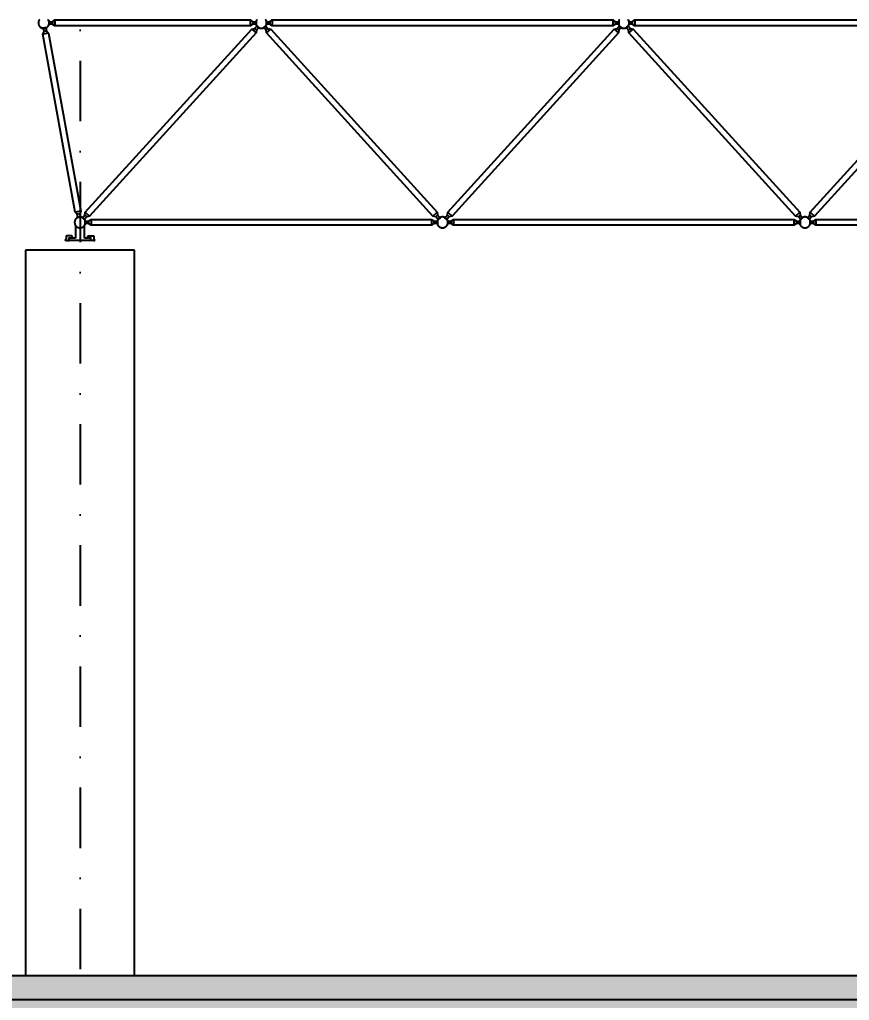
# Model space of a CAD drawing. Header units: centimetres. Extents: x 26569 to 160723, y -3143 to 14565.
# Drawn here: x 36701.7 to 37045.1, y 5940.3 to 6345.9 of the extents above; entities that cross this region are included whole.
import ezdxf

# ---------------------------------------------------------------- set-up
doc = ezdxf.new("R2010")
doc.units = ezdxf.units.CM
doc.header["$LTSCALE"] = 100
doc.linetypes.add('DASHDOT2', pattern=[0.5, 0.25, -0.125, 0, -0.125])
for name, color, linetype in [('A-ANNO-DIMS', 187, 'Continuous'), ('A-ANNO-GRID', 155, 'DASHDOT2'), ('A-ELEV-01', 255, 'Continuous'), ('A-ELEV-02', 253, 'Continuous'), ('S-CONC', 5, 'Continuous'), ('S-HTCH', 8, 'Continuous')]:
    doc.layers.add(name, color=color, linetype=linetype)
doc.styles.add('Fields_100', font='act_simplex.shx', dxfattribs={"width": 0.8, "height": 20})
doc.dimstyles.new('FIELDS_100', dxfattribs={"dimscale": 0, "dimtxt": 20, "dimasz": 5, "dimexe": 5, "dimexo": 5, "dimgap": 5, "dimtad": 0, "dimdec": 0, "dimzin": 0, "dimdsep": 46, "dimtxsty": 'Fields_100', "dimblk": 'DOT', "dimcen": 0.09, "dimclrt": 50, "dimadec": 0, "dimazin": 0, "dimtfac": 1, "dimtdec": 0, "dimtix": 1, "dimtofl": 0, "dimtmove": 1, "dimatfit": 3, "dimfxl": 5, "dimfxlon": 1, "dimtolj": 1, "dimtzin": 0, "dimarcsym": 0})

# ---------------------------------------------------------------- blocks, each defined once
blk = doc.blocks.new('_Dot')
at = {"color": 0, "linetype": 'ByBlock', "lineweight": -2}
blk.add_line((-0.5, 0), (-1, 0), dxfattribs=at)
at = {"color": 0, "linetype": 'ByBlock', "const_width": 0.5}
blk.add_lwpolyline([(-0.25, 0, 1), (0.25, 0, 1)], format="xyb", close=True, dxfattribs=at)
blk = doc.blocks.new('*D695')
at = {"layer": 'A-ANNO-DIMS', "color": 0, "lineweight": -2, "transparency": 16777216}
for p, q in [((36726.73, 6649.56), (36726.73, 6659.56)), ((37626.73, 6649.56), (37626.73, 6659.56)), ((36731.73, 6654.56), (37145.07, 6654.56)), ((37621.73, 6654.56), (37208.4, 6654.56))]:
    blk.add_line(p, q, dxfattribs=at)
at = {"layer": 'DEFPOINTS', "color": 0, "transparency": 16777216}
for p in [(37626.73, 6654.56), (36726.73, 6232.06), (37626.73, 6232.06)]:
    blk.add_point(p, dxfattribs=at)
at = {"layer": 'A-ANNO-DIMS', "color": 0, "lineweight": -2, "transparency": 16777216, "xscale": 5, "yscale": 5, "zscale": 5, "rotation": 180}
blk.add_blockref('_Dot', (36726.73, 6654.56), dxfattribs=at)
at = {"layer": 'A-ANNO-DIMS', "color": 0, "lineweight": -2, "transparency": 16777216, "xscale": 5, "yscale": 5, "zscale": 5}
blk.add_blockref('_Dot', (37626.73, 6654.56), dxfattribs=at)
at = {"layer": 'A-ANNO-DIMS', "color": 50, "transparency": 16777216, "insert": (37176.73, 6654.56), "char_height": 20, "attachment_point": 5, "style": 'Fields_100'}
blk.add_mtext('\\A1;1800', dxfattribs=at)
blk = doc.blocks.new('*D700')
at = {"layer": 'A-ANNO-DIMS', "color": 0, "lineweight": -2, "transparency": 16777216}
for p, q in [((36676.73, 6649.56), (36676.73, 6659.56)), ((36726.73, 6649.56), (36726.73, 6659.56)), ((36671.73, 6654.56), (36666.73, 6654.56)), ((36731.73, 6654.56), (36736.73, 6654.56))]:
    blk.add_line(p, q, dxfattribs=at)
at = {"layer": 'DEFPOINTS', "color": 0, "transparency": 16777216}
for p in [(36726.73, 6654.56), (36676.73, 6232.06), (36726.73, 6232.06)]:
    blk.add_point(p, dxfattribs=at)
at = {"layer": 'A-ANNO-DIMS', "color": 0, "lineweight": -2, "transparency": 16777216, "xscale": 5, "yscale": 5, "zscale": 5}
blk.add_blockref('_Dot', (36676.73, 6654.56), dxfattribs=at)
at = {"layer": 'A-ANNO-DIMS', "color": 0, "lineweight": -2, "transparency": 16777216, "xscale": 5, "yscale": 5, "zscale": 5, "rotation": 180}
blk.add_blockref('_Dot', (36726.73, 6654.56), dxfattribs=at)
at = {"layer": 'A-ANNO-DIMS', "color": 50, "transparency": 16777216, "insert": (36701.73, 6654.56), "char_height": 20, "attachment_point": 5, "style": 'Fields_100'}
blk.add_mtext('\\A1;100', dxfattribs=at)

msp = doc.modelspace()

# ---------------------------------------------------------------- hatches: boundary and pattern name
at = {"layer": 'A-ELEV-02'}
for points in [[(36720.98, 6254.66), (36721.13, 6254.51), (36720.63, 6254.51), (36720.63, 6254.53), (36720.64, 6254.55), (36720.64, 6254.56), (36720.64, 6254.58), (36720.64, 6254.6), (36720.64, 6254.61), (36720.65, 6254.63), (36720.65, 6254.65), (36720.66, 6254.66), (36720.66, 6254.68), (36720.67, 6254.7), (36720.68, 6254.71), (36720.68, 6254.73), (36720.69, 6254.74), (36720.7, 6254.76), (36720.71, 6254.77), (36720.72, 6254.79), (36720.73, 6254.8), (36720.74, 6254.81), (36720.75, 6254.83), (36720.76, 6254.84), (36720.77, 6254.85), (36720.78, 6254.87), (36720.79, 6254.88), (36720.81, 6254.89), (36720.82, 6254.9), (36720.83, 6254.91), (36720.85, 6254.92), (36720.86, 6254.93), (36720.88, 6254.94), (36720.89, 6254.95), (36720.91, 6254.96), (36720.92, 6254.96), (36720.94, 6254.97), (36720.95, 6254.98), (36720.97, 6254.98), (36720.98, 6254.99)], [(36732.48, 6254.66), (36732.33, 6254.51), (36732.83, 6254.51), (36732.83, 6254.53), (36732.83, 6254.55), (36732.83, 6254.56), (36732.83, 6254.58), (36732.83, 6254.6), (36732.82, 6254.61), (36732.82, 6254.63), (36732.82, 6254.65), (36732.81, 6254.66), (36732.81, 6254.68), (36732.8, 6254.7), (36732.79, 6254.71), (36732.79, 6254.73), (36732.78, 6254.74), (36732.77, 6254.76), (36732.76, 6254.77), (36732.75, 6254.79), (36732.74, 6254.8), (36732.73, 6254.81), (36732.72, 6254.83), (36732.71, 6254.84), (36732.7, 6254.85), (36732.69, 6254.87), (36732.67, 6254.88), (36732.66, 6254.89), (36732.65, 6254.9), (36732.64, 6254.91), (36732.62, 6254.92), (36732.61, 6254.93), (36732.59, 6254.94), (36732.58, 6254.95), (36732.56, 6254.96), (36732.55, 6254.96), (36732.53, 6254.97), (36732.52, 6254.98), (36732.5, 6254.98), (36732.48, 6254.99)]]:
    msp.add_hatch(color=256, dxfattribs=at).paths.add_polyline_path(points, flags=0)
at = {"layer": 'S-HTCH'}
h = msp.add_hatch(dxfattribs=at)
h.set_pattern_fill('ANSI33', color=256, scale=0.5, style=0)
h.set_pattern_definition([(45, (27417.0162, 6583.6334), (-2.245064, 2.245064), []), (45, (27419.2613, 6583.6334), (-2.245064, 2.245064), [1.5875, -0.79375])])
h.paths.add_polyline_path([(40149.23, 5940.51), (40149.23, 5950.51), (32204.23, 5950.51), (32204.23, 5940.51)])
h.paths.add_polyline_path([(40149.23, 5950.51), (40149.23, 5940.51), (41098.48, 5940.51), (41098.48, 5950.51)])
h = msp.add_hatch(dxfattribs=at)
h.set_pattern_fill('AR-CONC', color=256, scale=0.05, style=0)
h.set_pattern_definition([(50, (-33454.4515, 6751.264), (9.10923345, -0.7969543), [0.9525, -10.4775]), (355, (-33454.4515, 6751.264), (-1.7621711, 9.5528423), [0.762, -8.3820292]), (100.451445, (-33453.692, 6751.198), (7.3470624, 8.7558876), [0.8095004, -8.9045122]), (46.1842, (-33454.452, 6753.804), (13.553952, -2.1021164), [1.42875, -15.71625]), (96.635558, (-33453.322, 6753.629), (11.8702067, 12.3713062), [1.2142512, -13.3567804]), (351.184151, (-33454.452, 6753.804), (11.8702067, 12.3713062), [1.1429984, -12.5729866]), (21, (-33453.1815, 6753.169), (7.5807196, -5.1132599), [0.9525, -10.4775]), (326, (-33453.1815, 6753.169), (3.0901014, 9.2093983), [0.762, -8.382]), (71.451445, (-33452.55, 6752.743), (10.670821, 4.0961384), [0.8095004, -8.9044969]), (37.5, (-33454.4515, 6751.264), (0.15443016, 4.22775194), [0, -8.2804, 0, -8.509, 0, -8.41375]), (7.5, (-33454.4515, 6751.264), (3.34098313, 5.00902874), [0, -4.8514, 0, -8.0899, 0, -3.20675]), (327.5, (-33457.2836, 6751.264), (6.77952976, -0.2864372), [0, -3.175, 0, -9.906, 0, -13.1445]), (317.5, (-33458.5536, 6751.264), (7.40645907, 1.27132455), [0, -4.1275, 0, -6.5786, 0, -9.3345])])
h.paths.add_polyline_path([(41085.73, 5940.51), (32204.23, 5940.51), (32204.23, 5935.51), (41085.73, 5935.51)])

# ---------------------------------------------------------------- linework, layer by layer
at = {"layer": 'A-ANNO-GRID'}
msp.add_lwpolyline([(36726.73, 6679.56), (36726.73, 5813.01)], dxfattribs=at)
at = {"layer": 'A-ELEV-01'}
for points in [[(36704.23, 6250.51), (36704.23, 5950.51)], [(36749.23, 6250.51), (36704.23, 6250.51)], [(36749.23, 5950.51), (36749.23, 6250.51)]]:
    msp.add_lwpolyline(points, dxfattribs=at)
at = {"layer": 'A-ELEV-02'}
for points in [[(36709.93, 6345.86), (36709.89, 6345.8), (36709.85, 6345.74), (36709.81, 6345.68), (36709.77, 6345.61), (36709.73, 6345.54), (36709.7, 6345.47), (36709.67, 6345.4), (36709.64, 6345.33), (36709.61, 6345.26), (36709.6, 6345.22), (36709.59, 6345.18), (36709.57, 6345.14), (36709.56, 6345.11), (36709.55, 6345.07), (36709.54, 6345.03), (36709.54, 6344.99), (36709.53, 6344.95), (36709.52, 6344.91), (36709.51, 6344.87), (36709.51, 6344.83), (36709.5, 6344.79), (36709.5, 6344.75), (36709.49, 6344.71), (36709.49, 6344.67), (36709.49, 6344.63), (36709.49, 6344.59), (36709.48, 6344.55), (36709.48, 6344.52), (36709.48, 6344.48), (36709.49, 6344.44), (36709.49, 6344.4), (36709.49, 6344.36), (36709.49, 6344.32), (36709.5, 6344.28), (36709.5, 6344.24), (36709.51, 6344.2), (36709.51, 6344.16), (36709.53, 6344.08), (36709.54, 6344.01), (36709.56, 6343.93), (36709.58, 6343.86), (36709.61, 6343.78), (36709.63, 6343.71), (36709.66, 6343.64), (36709.69, 6343.57), (36709.72, 6343.51), (36709.76, 6343.44), (36709.79, 6343.37), (36709.83, 6343.31), (36709.87, 6343.25), (36709.92, 6343.18), (36709.96, 6343.12), (36710.01, 6343.06), (36710.07, 6343), (36710.12, 6342.95), (36710.15, 6342.92), (36710.17, 6342.89), (36710.2, 6342.86), (36710.23, 6342.84), (36710.26, 6342.81), (36710.29, 6342.78), (36710.32, 6342.76), (36710.35, 6342.73), (36710.39, 6342.71), (36710.42, 6342.69), (36710.45, 6342.66), (36710.48, 6342.64), (36710.52, 6342.62), (36710.55, 6342.6), (36710.59, 6342.58), (36710.62, 6342.56), (36710.65, 6342.54), (36710.69, 6342.52), (36710.73, 6342.5), (36710.76, 6342.48), (36710.8, 6342.47), (36710.83, 6342.45), (36710.87, 6342.43), (36710.91, 6342.42), (36710.94, 6342.41), (36710.98, 6342.39), (36711.02, 6342.38), (36711.06, 6342.37), (36711.13, 6342.34), (36711.21, 6342.33), (36711.28, 6342.31), (36711.36, 6342.29), (36711.43, 6342.28), (36711.51, 6342.27), (36711.59, 6342.27), (36711.66, 6342.26), (36711.73, 6342.26), (36711.81, 6342.26), (36711.88, 6342.27), (36711.96, 6342.27), (36712.03, 6342.28), (36712.11, 6342.29), (36712.19, 6342.31), (36712.26, 6342.33), (36712.34, 6342.34), (36712.41, 6342.37), (36712.45, 6342.38), (36712.49, 6342.39), (36712.52, 6342.41), (36712.56, 6342.42), (36712.6, 6342.43), (36712.63, 6342.45), (36712.67, 6342.47), (36712.71, 6342.48), (36712.74, 6342.5), (36712.78, 6342.52), (36712.81, 6342.54), (36712.85, 6342.56), (36712.88, 6342.58), (36712.92, 6342.6), (36712.95, 6342.62), (36712.98, 6342.64), (36713.02, 6342.66), (36713.05, 6342.69), (36713.08, 6342.71), (36713.11, 6342.73), (36713.15, 6342.76), (36713.18, 6342.78), (36713.21, 6342.81), (36713.24, 6342.84), (36713.27, 6342.86), (36713.29, 6342.89), (36713.32, 6342.92), (36713.35, 6342.95), (36713.4, 6343), (36713.45, 6343.06), (36713.5, 6343.12), (36713.55, 6343.18), (36713.59, 6343.25), (36713.64, 6343.31), (36713.68, 6343.37), (36713.71, 6343.44), (36713.75, 6343.51), (36713.78, 6343.57), (36713.81, 6343.64), (36713.84, 6343.71), (36713.86, 6343.78), (36713.89, 6343.86), (36713.91, 6343.93), (36713.93, 6344.01), (36713.94, 6344.08), (36713.96, 6344.16), (36713.96, 6344.2), (36713.97, 6344.24), (36713.97, 6344.28), (36713.98, 6344.32), (36713.98, 6344.36), (36713.98, 6344.4), (36713.98, 6344.44), (36713.98, 6344.48), (36713.98, 6344.52), (36713.98, 6344.55), (36713.98, 6344.59), (36713.98, 6344.63), (36713.98, 6344.67), (36713.98, 6344.71), (36713.97, 6344.75), (36713.97, 6344.79), (36713.96, 6344.83), (36713.96, 6344.87), (36713.95, 6344.91), (36713.94, 6344.95), (36713.93, 6344.99), (36713.92, 6345.03), (36713.91, 6345.07), (36713.9, 6345.11), (36713.89, 6345.14), (36713.88, 6345.18), (36713.87, 6345.22), (36713.86, 6345.26), (36713.83, 6345.33), (36713.8, 6345.4), (36713.77, 6345.47), (36713.73, 6345.54), (36713.7, 6345.61), (36713.66, 6345.68), (36713.62, 6345.74), (36713.58, 6345.8), (36713.53, 6345.86)], [(36713.78, 6345.01), (36715.28, 6345.01), (36716.28, 6345.72), (36797.18, 6345.72), (36798.18, 6345.01), (36799.68, 6345.01)], [(36713.78, 6345.44), (36713.78, 6343.58)], [(36799.68, 6344.01), (36798.18, 6344.01), (36797.18, 6343.3), (36716.28, 6343.3), (36715.28, 6344.01), (36713.78, 6344.01)], [(36715.28, 6345.01), (36715.28, 6344.01)], [(36716.28, 6345.72), (36716.28, 6343.3)], [(36797.18, 6345.72), (36797.18, 6343.3)], [(36798.18, 6345.01), (36798.18, 6344.01)], [(36799.93, 6345.86), (36799.89, 6345.8), (36799.85, 6345.74), (36799.81, 6345.68), (36799.77, 6345.61), (36799.73, 6345.54), (36799.7, 6345.47), (36799.67, 6345.4), (36799.64, 6345.33), (36799.61, 6345.26), (36799.6, 6345.22), (36799.59, 6345.18), (36799.57, 6345.14), (36799.56, 6345.11), (36799.55, 6345.07), (36799.54, 6345.03), (36799.54, 6344.99), (36799.53, 6344.95), (36799.52, 6344.91), (36799.51, 6344.87), (36799.51, 6344.83), (36799.5, 6344.79), (36799.5, 6344.75), (36799.49, 6344.71), (36799.49, 6344.67), (36799.49, 6344.63), (36799.49, 6344.59), (36799.48, 6344.55), (36799.48, 6344.52), (36799.48, 6344.48), (36799.49, 6344.44), (36799.49, 6344.4), (36799.49, 6344.36), (36799.49, 6344.32), (36799.5, 6344.28), (36799.5, 6344.24), (36799.51, 6344.2), (36799.51, 6344.16), (36799.53, 6344.08), (36799.54, 6344.01), (36799.56, 6343.93), (36799.58, 6343.86), (36799.61, 6343.78), (36799.63, 6343.71), (36799.66, 6343.64), (36799.69, 6343.57), (36799.72, 6343.51), (36799.76, 6343.44), (36799.79, 6343.37), (36799.83, 6343.31), (36799.87, 6343.25), (36799.92, 6343.18), (36799.96, 6343.12), (36800.01, 6343.06), (36800.07, 6343), (36800.12, 6342.95), (36800.15, 6342.92), (36800.17, 6342.89), (36800.2, 6342.86), (36800.23, 6342.84), (36800.26, 6342.81), (36800.29, 6342.78), (36800.32, 6342.76), (36800.35, 6342.73), (36800.39, 6342.71), (36800.42, 6342.69), (36800.45, 6342.66), (36800.48, 6342.64), (36800.52, 6342.62), (36800.55, 6342.6), (36800.59, 6342.58), (36800.62, 6342.56), (36800.65, 6342.54), (36800.69, 6342.52), (36800.73, 6342.5), (36800.76, 6342.48), (36800.8, 6342.47), (36800.83, 6342.45), (36800.87, 6342.43), (36800.91, 6342.42), (36800.94, 6342.41), (36800.98, 6342.39), (36801.02, 6342.38), (36801.06, 6342.37), (36801.13, 6342.34), (36801.21, 6342.33), (36801.28, 6342.31), (36801.36, 6342.29), (36801.43, 6342.28), (36801.51, 6342.27), (36801.59, 6342.27), (36801.66, 6342.26), (36801.73, 6342.26), (36801.81, 6342.26), (36801.88, 6342.27), (36801.96, 6342.27), (36802.03, 6342.28), (36802.11, 6342.29), (36802.19, 6342.31), (36802.26, 6342.33), (36802.34, 6342.34), (36802.41, 6342.37), (36802.45, 6342.38), (36802.49, 6342.39), (36802.52, 6342.41), (36802.56, 6342.42), (36802.6, 6342.43), (36802.63, 6342.45), (36802.67, 6342.47), (36802.71, 6342.48), (36802.74, 6342.5), (36802.78, 6342.52), (36802.81, 6342.54), (36802.85, 6342.56), (36802.88, 6342.58), (36802.92, 6342.6), (36802.95, 6342.62), (36802.98, 6342.64), (36803.02, 6342.66), (36803.05, 6342.69), (36803.08, 6342.71), (36803.11, 6342.73), (36803.15, 6342.76), (36803.18, 6342.78), (36803.21, 6342.81), (36803.24, 6342.84), (36803.27, 6342.86), (36803.29, 6342.89), (36803.32, 6342.92), (36803.35, 6342.95), (36803.4, 6343), (36803.45, 6343.06), (36803.5, 6343.12), (36803.55, 6343.18), (36803.59, 6343.25), (36803.64, 6343.31), (36803.68, 6343.37), (36803.71, 6343.44), (36803.75, 6343.51), (36803.78, 6343.57), (36803.81, 6343.64), (36803.84, 6343.71), (36803.86, 6343.78), (36803.89, 6343.86), (36803.91, 6343.93), (36803.93, 6344.01), (36803.94, 6344.08), (36803.96, 6344.16), (36803.96, 6344.2), (36803.97, 6344.24), (36803.97, 6344.28), (36803.98, 6344.32), (36803.98, 6344.36), (36803.98, 6344.4), (36803.98, 6344.44), (36803.98, 6344.48), (36803.98, 6344.52), (36803.98, 6344.55), (36803.98, 6344.59), (36803.98, 6344.63), (36803.98, 6344.67), (36803.98, 6344.71), (36803.97, 6344.75), (36803.97, 6344.79), (36803.96, 6344.83), (36803.96, 6344.87), (36803.95, 6344.91), (36803.94, 6344.95), (36803.93, 6344.99), (36803.92, 6345.03), (36803.91, 6345.07), (36803.9, 6345.11), (36803.89, 6345.14), (36803.88, 6345.18), (36803.87, 6345.22), (36803.86, 6345.26), (36803.83, 6345.33), (36803.8, 6345.4), (36803.77, 6345.47), (36803.73, 6345.54), (36803.7, 6345.61), (36803.66, 6345.68), (36803.62, 6345.74), (36803.58, 6345.8), (36803.53, 6345.86)], [(36799.67, 6343.62), (36801.04, 6342.37)], [(36799.68, 6345.44), (36799.68, 6343.58)], [(36802.43, 6342.37), (36803.8, 6343.62)], [(36803.78, 6345.01), (36805.28, 6345.01), (36806.28, 6345.72), (36947.18, 6345.72), (36948.18, 6345.01), (36949.68, 6345.01)], [(36803.78, 6345.44), (36803.78, 6343.58)], [(36949.68, 6344.01), (36948.18, 6344.01), (36947.18, 6343.3), (36806.28, 6343.3), (36805.28, 6344.01), (36803.78, 6344.01)], [(36805.28, 6345.01), (36805.28, 6344.01)], [(36806.28, 6345.72), (36806.28, 6343.3)], [(36947.18, 6345.72), (36947.18, 6343.3)], [(36948.18, 6345.01), (36948.18, 6344.01)], [(36949.93, 6345.86), (36949.89, 6345.8), (36949.85, 6345.74), (36949.81, 6345.68), (36949.77, 6345.61), (36949.73, 6345.54), (36949.7, 6345.47), (36949.67, 6345.4), (36949.64, 6345.33), (36949.61, 6345.26), (36949.6, 6345.22), (36949.59, 6345.18), (36949.57, 6345.14), (36949.56, 6345.11), (36949.55, 6345.07), (36949.54, 6345.03), (36949.54, 6344.99), (36949.53, 6344.95), (36949.52, 6344.91), (36949.51, 6344.87), (36949.51, 6344.83), (36949.5, 6344.79), (36949.5, 6344.75), (36949.49, 6344.71), (36949.49, 6344.67), (36949.49, 6344.63), (36949.49, 6344.59), (36949.48, 6344.55), (36949.48, 6344.52), (36949.48, 6344.48), (36949.49, 6344.44), (36949.49, 6344.4), (36949.49, 6344.36), (36949.49, 6344.32), (36949.5, 6344.28), (36949.5, 6344.24), (36949.51, 6344.2), (36949.51, 6344.16), (36949.53, 6344.08), (36949.54, 6344.01), (36949.56, 6343.93), (36949.58, 6343.86), (36949.61, 6343.78), (36949.63, 6343.71), (36949.66, 6343.64), (36949.69, 6343.57), (36949.72, 6343.51), (36949.76, 6343.44), (36949.79, 6343.37), (36949.83, 6343.31), (36949.87, 6343.25), (36949.92, 6343.18), (36949.96, 6343.12), (36950.01, 6343.06), (36950.07, 6343), (36950.12, 6342.95), (36950.15, 6342.92), (36950.17, 6342.89), (36950.2, 6342.86), (36950.23, 6342.84), (36950.26, 6342.81), (36950.29, 6342.78), (36950.32, 6342.76), (36950.35, 6342.73), (36950.39, 6342.71), (36950.42, 6342.69), (36950.45, 6342.66), (36950.48, 6342.64), (36950.52, 6342.62), (36950.55, 6342.6), (36950.59, 6342.58), (36950.62, 6342.56), (36950.65, 6342.54), (36950.69, 6342.52), (36950.73, 6342.5), (36950.76, 6342.48), (36950.8, 6342.47), (36950.83, 6342.45), (36950.87, 6342.43), (36950.91, 6342.42), (36950.94, 6342.41), (36950.98, 6342.39), (36951.02, 6342.38), (36951.06, 6342.37), (36951.13, 6342.34), (36951.21, 6342.33), (36951.28, 6342.31), (36951.36, 6342.29), (36951.43, 6342.28), (36951.51, 6342.27), (36951.59, 6342.27), (36951.66, 6342.26), (36951.73, 6342.26), (36951.81, 6342.26), (36951.88, 6342.27), (36951.96, 6342.27), (36952.03, 6342.28), (36952.11, 6342.29), (36952.19, 6342.31), (36952.26, 6342.33), (36952.34, 6342.34), (36952.41, 6342.37), (36952.45, 6342.38), (36952.49, 6342.39), (36952.52, 6342.41), (36952.56, 6342.42), (36952.6, 6342.43), (36952.63, 6342.45), (36952.67, 6342.47), (36952.71, 6342.48), (36952.74, 6342.5), (36952.78, 6342.52), (36952.81, 6342.54), (36952.85, 6342.56), (36952.88, 6342.58), (36952.92, 6342.6), (36952.95, 6342.62), (36952.98, 6342.64), (36953.02, 6342.66), (36953.05, 6342.69), (36953.08, 6342.71), (36953.11, 6342.73), (36953.15, 6342.76), (36953.18, 6342.78), (36953.21, 6342.81), (36953.24, 6342.84), (36953.27, 6342.86), (36953.29, 6342.89), (36953.32, 6342.92), (36953.35, 6342.95), (36953.4, 6343), (36953.45, 6343.06), (36953.5, 6343.12), (36953.55, 6343.18), (36953.59, 6343.25), (36953.64, 6343.31), (36953.68, 6343.37), (36953.71, 6343.44), (36953.75, 6343.51), (36953.78, 6343.57), (36953.81, 6343.64), (36953.84, 6343.71), (36953.86, 6343.78), (36953.89, 6343.86), (36953.91, 6343.93), (36953.93, 6344.01), (36953.94, 6344.08), (36953.96, 6344.16), (36953.96, 6344.2), (36953.97, 6344.24), (36953.97, 6344.28), (36953.98, 6344.32), (36953.98, 6344.36), (36953.98, 6344.4), (36953.98, 6344.44), (36953.98, 6344.48), (36953.98, 6344.52), (36953.98, 6344.55), (36953.98, 6344.59), (36953.98, 6344.63), (36953.98, 6344.67), (36953.98, 6344.71), (36953.97, 6344.75), (36953.97, 6344.79), (36953.96, 6344.83), (36953.96, 6344.87), (36953.95, 6344.91), (36953.94, 6344.95), (36953.93, 6344.99), (36953.92, 6345.03), (36953.91, 6345.07), (36953.9, 6345.11), (36953.89, 6345.14), (36953.88, 6345.18), (36953.87, 6345.22), (36953.86, 6345.26), (36953.83, 6345.33), (36953.8, 6345.4), (36953.77, 6345.47), (36953.73, 6345.54), (36953.7, 6345.61), (36953.66, 6345.68), (36953.62, 6345.74), (36953.58, 6345.8), (36953.53, 6345.86)], [(36949.67, 6343.62), (36951.04, 6342.37)], [(36949.68, 6345.44), (36949.68, 6343.58)], [(36952.43, 6342.37), (36953.8, 6343.62)], [(36953.78, 6345.01), (36955.28, 6345.01), (36956.28, 6345.72), (37097.18, 6345.72), (37098.18, 6345.01), (37099.68, 6345.01)], [(36953.78, 6345.44), (36953.78, 6343.58)], [(37099.68, 6344.01), (37098.18, 6344.01), (37097.18, 6343.3), (36956.28, 6343.3), (36955.28, 6344.01), (36953.78, 6344.01)], [(36955.28, 6345.01), (36955.28, 6344.01)], [(36956.28, 6345.72), (36956.28, 6343.3)], [(36713.01, 6342.66), (36711.19, 6342.33)], [(36725.88, 6263.94), (36725.61, 6265.42), (36724.73, 6266.27), (36711.36, 6339.82), (36711.88, 6340.93), (36711.61, 6342.41)], [(36713.74, 6340.25), (36711.36, 6339.82)], [(36712.86, 6341.11), (36711.88, 6340.93)], [(36712.59, 6342.58), (36712.86, 6341.11), (36713.74, 6340.25), (36727.11, 6266.7), (36726.59, 6265.59), (36726.86, 6264.12)], [(36797.78, 6341.96), (36799.57, 6340.33)], [(36798.98, 6342.22), (36799.72, 6341.55)], [(36803.75, 6341.55), (36804.49, 6342.22)], [(36803.9, 6340.33), (36805.69, 6341.96)], [(36947.78, 6341.96), (36949.57, 6340.33)], [(36948.98, 6342.22), (36949.72, 6341.55)], [(36953.75, 6341.55), (36954.49, 6342.22)], [(36953.9, 6340.33), (36955.69, 6341.96)], [(36727.11, 6266.7), (36724.73, 6266.27)], [(36728.53, 6260.66), (36728.58, 6260.72), (36728.62, 6260.78), (36728.66, 6260.85), (36728.7, 6260.91), (36728.73, 6260.98), (36728.77, 6261.05), (36728.8, 6261.12), (36728.83, 6261.19), (36728.86, 6261.27), (36728.87, 6261.31), (36728.88, 6261.34), (36728.89, 6261.38), (36728.9, 6261.42), (36728.91, 6261.46), (36728.92, 6261.5), (36728.93, 6261.53), (36728.94, 6261.57), (36728.95, 6261.61), (36728.96, 6261.65), (36728.96, 6261.69), (36728.97, 6261.73), (36728.97, 6261.77), (36728.98, 6261.81), (36728.98, 6261.85), (36728.98, 6261.89), (36728.98, 6261.93), (36728.98, 6261.97), (36728.98, 6262.01), (36728.98, 6262.05), (36728.98, 6262.09), (36728.98, 6262.13), (36728.98, 6262.17), (36728.98, 6262.21), (36728.97, 6262.25), (36728.97, 6262.29), (36728.96, 6262.33), (36728.96, 6262.36), (36728.94, 6262.44), (36728.93, 6262.52), (36728.91, 6262.59), (36728.89, 6262.67), (36728.86, 6262.74), (36728.84, 6262.81), (36728.81, 6262.88), (36728.78, 6262.95), (36728.75, 6263.02), (36728.71, 6263.08), (36728.68, 6263.15), (36728.64, 6263.21), (36728.59, 6263.28), (36728.55, 6263.34), (36728.5, 6263.4), (36728.45, 6263.46), (36728.4, 6263.52), (36728.35, 6263.58), (36728.32, 6263.61), (36728.29, 6263.63), (36728.27, 6263.66), (36728.24, 6263.69), (36728.21, 6263.71), (36728.18, 6263.74), (36728.15, 6263.77), (36728.11, 6263.79), (36728.08, 6263.81), (36728.05, 6263.84), (36728.02, 6263.86), (36727.98, 6263.88), (36727.95, 6263.9), (36727.92, 6263.93), (36727.88, 6263.95), (36727.85, 6263.97), (36727.81, 6263.99), (36727.78, 6264.01), (36727.74, 6264.02), (36727.71, 6264.04), (36727.67, 6264.06), (36727.63, 6264.07), (36727.6, 6264.09), (36727.56, 6264.1), (36727.52, 6264.12), (36727.49, 6264.13), (36727.45, 6264.15), (36727.41, 6264.16), (36727.34, 6264.18), (36727.26, 6264.2), (36727.19, 6264.22), (36727.11, 6264.23), (36727.03, 6264.24), (36726.96, 6264.25), (36726.88, 6264.26), (36726.81, 6264.26), (36726.73, 6264.26), (36726.66, 6264.26), (36726.59, 6264.26), (36726.51, 6264.25), (36726.43, 6264.24), (36726.36, 6264.23), (36726.28, 6264.22), (36726.21, 6264.2), (36726.13, 6264.18), (36726.06, 6264.16), (36726.02, 6264.15), (36725.98, 6264.13), (36725.94, 6264.12), (36725.91, 6264.1), (36725.87, 6264.09), (36725.83, 6264.07), (36725.8, 6264.06), (36725.76, 6264.04), (36725.73, 6264.02), (36725.69, 6264.01), (36725.65, 6263.99), (36725.62, 6263.97), (36725.59, 6263.95), (36725.55, 6263.93), (36725.52, 6263.9), (36725.48, 6263.88), (36725.45, 6263.86), (36725.42, 6263.84), (36725.39, 6263.81), (36725.35, 6263.79), (36725.32, 6263.77), (36725.29, 6263.74), (36725.26, 6263.71), (36725.23, 6263.69), (36725.2, 6263.66), (36725.17, 6263.63), (36725.15, 6263.61), (36725.12, 6263.58), (36725.07, 6263.52), (36725.01, 6263.46), (36724.96, 6263.4), (36724.92, 6263.34), (36724.87, 6263.28), (36724.83, 6263.21), (36724.79, 6263.15), (36724.76, 6263.08), (36724.72, 6263.02), (36724.69, 6262.95), (36724.66, 6262.88), (36724.63, 6262.81), (36724.61, 6262.74), (36724.58, 6262.67), (36724.56, 6262.59), (36724.54, 6262.52), (36724.53, 6262.44), (36724.51, 6262.36), (36724.51, 6262.33), (36724.5, 6262.29), (36724.5, 6262.25), (36724.49, 6262.21), (36724.49, 6262.17), (36724.49, 6262.13), (36724.49, 6262.09), (36724.48, 6262.05), (36724.48, 6262.01), (36724.48, 6261.97), (36724.49, 6261.93), (36724.49, 6261.89), (36724.49, 6261.85), (36724.49, 6261.81), (36724.5, 6261.77), (36724.5, 6261.73), (36724.51, 6261.69), (36724.51, 6261.65), (36724.52, 6261.61), (36724.53, 6261.57), (36724.54, 6261.53), (36724.54, 6261.5), (36724.55, 6261.46), (36724.56, 6261.42), (36724.57, 6261.38), (36724.59, 6261.34), (36724.6, 6261.31), (36724.61, 6261.27), (36724.64, 6261.19), (36724.67, 6261.12), (36724.7, 6261.05), (36724.73, 6260.98), (36724.77, 6260.91), (36724.81, 6260.85), (36724.85, 6260.78), (36724.89, 6260.72), (36724.93, 6260.66)], [(36727.28, 6264.2), (36725.46, 6263.86)], [(36726.59, 6265.59), (36725.61, 6265.42)], [(36727.43, 6264.15), (36728.8, 6262.91)], [(36728.75, 6264.98), (36729.49, 6264.3)], [(36728.78, 6262.51), (36730.28, 6262.51), (36731.28, 6263.22), (36872.18, 6263.22), (36873.18, 6262.51), (36874.68, 6262.51)], [(36728.78, 6262.94), (36728.78, 6261.08)], [(36728.9, 6266.19), (36730.69, 6264.57)], [(36730.28, 6262.51), (36730.28, 6261.51)], [(36731.28, 6263.22), (36731.28, 6260.8)], [(36872.18, 6263.22), (36872.18, 6260.8)], [(36872.78, 6264.57), (36874.57, 6266.19)], [(36873.18, 6262.51), (36873.18, 6261.51)], [(36873.98, 6264.3), (36874.72, 6264.98)], [(36874.67, 6262.91), (36876.04, 6264.15)], [(36874.68, 6262.94), (36874.68, 6261.08)], [(36877.43, 6264.15), (36878.8, 6262.91)], [(36878.75, 6264.98), (36879.49, 6264.3)], [(36878.78, 6262.51), (36880.28, 6262.51), (36881.28, 6263.22), (37022.18, 6263.22), (37023.18, 6262.51), (37024.68, 6262.51)], [(36878.78, 6262.94), (36878.78, 6261.08)], [(36878.9, 6266.19), (36880.69, 6264.57)], [(36880.28, 6262.51), (36880.28, 6261.51)], [(36881.28, 6263.22), (36881.28, 6260.8)], [(37022.18, 6263.22), (37022.18, 6260.8)], [(37022.78, 6264.57), (37024.57, 6266.19)], [(37023.18, 6262.51), (37023.18, 6261.51)], [(37023.98, 6264.3), (37024.72, 6264.98)], [(37024.67, 6262.91), (37026.04, 6264.15)], [(37024.68, 6262.94), (37024.68, 6261.08)], [(37027.43, 6264.15), (37028.8, 6262.91)], [(37028.75, 6264.98), (37029.49, 6264.3)], [(37028.78, 6262.51), (37030.28, 6262.51), (37031.28, 6263.22), (37172.18, 6263.22), (37173.18, 6262.51), (37174.68, 6262.51)], [(37028.78, 6262.94), (37028.78, 6261.08)], [(37028.9, 6266.19), (37030.69, 6264.57)], [(37030.28, 6262.51), (37030.28, 6261.51)], [(37031.28, 6263.22), (37031.28, 6260.8)], [(36724.93, 6260.66), (36724.93, 6255.51)], [(36726.73, 6262.01), (36726.73, 6254.51)], [(36728.53, 6255.51), (36728.53, 6260.66)], [(36874.68, 6261.51), (36873.18, 6261.51), (36872.18, 6260.8), (36731.28, 6260.8), (36730.28, 6261.51), (36728.78, 6261.51)], [(37024.68, 6261.51), (37023.18, 6261.51), (37022.18, 6260.8), (36881.28, 6260.8), (36880.28, 6261.51), (36878.78, 6261.51)], [(37174.68, 6261.51), (37173.18, 6261.51), (37172.18, 6260.8), (37031.28, 6260.8), (37030.28, 6261.51), (37028.78, 6261.51)], [(36720.98, 6254.99), (36720.98, 6254.99), (36720.97, 6254.98), (36720.96, 6254.98), (36720.95, 6254.98), (36720.94, 6254.97), (36720.93, 6254.97), (36720.92, 6254.97), (36720.91, 6254.96), (36720.91, 6254.96), (36720.9, 6254.95), (36720.89, 6254.95), (36720.88, 6254.94), (36720.87, 6254.94), (36720.86, 6254.93), (36720.85, 6254.93), (36720.85, 6254.92), (36720.84, 6254.92), (36720.83, 6254.91), (36720.82, 6254.9), (36720.81, 6254.9), (36720.81, 6254.89), (36720.8, 6254.88), (36720.79, 6254.88), (36720.78, 6254.87), (36720.78, 6254.86), (36720.77, 6254.86), (36720.76, 6254.85), (36720.76, 6254.84), (36720.75, 6254.83), (36720.74, 6254.82), (36720.74, 6254.82), (36720.73, 6254.81), (36720.73, 6254.8), (36720.72, 6254.79), (36720.71, 6254.78), (36720.71, 6254.77), (36720.7, 6254.77), (36720.7, 6254.76), (36720.69, 6254.75), (36720.69, 6254.74), (36720.68, 6254.73), (36720.68, 6254.72), (36720.68, 6254.71), (36720.67, 6254.7), (36720.67, 6254.69), (36720.66, 6254.68), (36720.66, 6254.67), (36720.66, 6254.66), (36720.65, 6254.65), (36720.65, 6254.65), (36720.65, 6254.64), (36720.65, 6254.63), (36720.65, 6254.62), (36720.64, 6254.61), (36720.64, 6254.6), (36720.64, 6254.59), (36720.64, 6254.58), (36720.64, 6254.57), (36720.64, 6254.56), (36720.64, 6254.55), (36720.64, 6254.54), (36720.63, 6254.53), (36720.63, 6254.52), (36720.63, 6254.51)], [(36721.13, 6254.51), (36720.63, 6254.51)], [(36721.13, 6254.51), (36720.98, 6254.66)], [(36724.93, 6255.51), (36722.28, 6255.51)], [(36722.28, 6255.51), (36722.28, 6254.71)], [(36722.28, 6254.71), (36731.18, 6254.71)], [(36722.39, 6254.51), (36722.39, 6254.61)], [(36722.39, 6254.61), (36731.08, 6254.61)], [(36731.08, 6254.51), (36722.39, 6254.51)], [(36722.41, 6254.61), (36722.41, 6254.71)], [(36731.18, 6255.51), (36728.53, 6255.51)], [(36731.06, 6254.61), (36731.06, 6254.71)], [(36731.08, 6254.51), (36731.08, 6254.61)], [(36731.18, 6254.71), (36731.18, 6255.51)], [(36732.33, 6254.51), (36732.48, 6254.66)], [(36732.33, 6254.51), (36732.83, 6254.51)], [(36732.83, 6254.51), (36732.83, 6254.52), (36732.83, 6254.53), (36732.83, 6254.54), (36732.83, 6254.55), (36732.83, 6254.56), (36732.83, 6254.57), (36732.83, 6254.58), (36732.83, 6254.59), (36732.83, 6254.6), (36732.83, 6254.61), (36732.82, 6254.62), (36732.82, 6254.63), (36732.82, 6254.64), (36732.82, 6254.65), (36732.81, 6254.65), (36732.81, 6254.66), (36732.81, 6254.67), (36732.8, 6254.68), (36732.8, 6254.69), (36732.8, 6254.7), (36732.79, 6254.71), (36732.79, 6254.72), (36732.78, 6254.73), (36732.78, 6254.74), (36732.78, 6254.75), (36732.77, 6254.76), (36732.77, 6254.77), (36732.76, 6254.77), (36732.75, 6254.78), (36732.75, 6254.79), (36732.74, 6254.8), (36732.74, 6254.81), (36732.73, 6254.82), (36732.72, 6254.82), (36732.72, 6254.83), (36732.71, 6254.84), (36732.71, 6254.85), (36732.7, 6254.86), (36732.69, 6254.86), (36732.68, 6254.87), (36732.68, 6254.88), (36732.67, 6254.88), (36732.66, 6254.89), (36732.65, 6254.9), (36732.65, 6254.9), (36732.64, 6254.91), (36732.63, 6254.92), (36732.62, 6254.92), (36732.61, 6254.93), (36732.61, 6254.93), (36732.6, 6254.94), (36732.59, 6254.94), (36732.58, 6254.95), (36732.57, 6254.95), (36732.56, 6254.96), (36732.55, 6254.96), (36732.55, 6254.97), (36732.54, 6254.97), (36732.53, 6254.97), (36732.52, 6254.98), (36732.51, 6254.98), (36732.5, 6254.98), (36732.49, 6254.99), (36732.48, 6254.99)]]:
    msp.add_lwpolyline(points, dxfattribs=at)
for points in [[(36727.74, 6263.87), (36728.75, 6264.98), (36728.9, 6266.19), (36797.78, 6341.96), (36798.98, 6342.22), (36799.99, 6343.33), (36800.73, 6342.66), (36799.72, 6341.55), (36799.57, 6340.33), (36730.69, 6264.57), (36729.49, 6264.3), (36728.48, 6263.19)], [(36874.99, 6263.19), (36873.98, 6264.3), (36872.78, 6264.57), (36803.9, 6340.33), (36803.75, 6341.55), (36802.74, 6342.66), (36803.48, 6343.33), (36804.49, 6342.22), (36805.69, 6341.96), (36874.57, 6266.19), (36874.72, 6264.98), (36875.73, 6263.87)], [(36877.74, 6263.87), (36878.75, 6264.98), (36878.9, 6266.19), (36947.78, 6341.96), (36948.98, 6342.22), (36949.99, 6343.33), (36950.73, 6342.66), (36949.72, 6341.55), (36949.57, 6340.33), (36880.69, 6264.57), (36879.49, 6264.3), (36878.48, 6263.19)], [(37024.99, 6263.19), (37023.98, 6264.3), (37022.78, 6264.57), (36953.9, 6340.33), (36953.75, 6341.55), (36952.74, 6342.66), (36953.48, 6343.33), (36954.49, 6342.22), (36955.69, 6341.96), (37024.57, 6266.19), (37024.72, 6264.98), (37025.73, 6263.87)], [(37027.74, 6263.87), (37028.75, 6264.98), (37028.9, 6266.19), (37097.78, 6341.96), (37098.98, 6342.22), (37099.99, 6343.33), (37100.73, 6342.66), (37099.72, 6341.55), (37099.57, 6340.33), (37030.69, 6264.57), (37029.49, 6264.3), (37028.48, 6263.19)], [(36728.98, 6262.01), (36728.98, 6262.06), (36728.98, 6262.11), (36728.98, 6262.16), (36728.98, 6262.21), (36728.97, 6262.27), (36728.96, 6262.32), (36728.96, 6262.37), (36728.95, 6262.42), (36728.94, 6262.47), (36728.92, 6262.53), (36728.91, 6262.58), (36728.9, 6262.63), (36728.88, 6262.68), (36728.86, 6262.74), (36728.85, 6262.79), (36728.83, 6262.84), (36728.81, 6262.89), (36728.78, 6262.94), (36728.76, 6262.99), (36728.73, 6263.05), (36728.71, 6263.1), (36728.68, 6263.15), (36728.65, 6263.19), (36728.62, 6263.24), (36728.59, 6263.29), (36728.55, 6263.34), (36728.52, 6263.38), (36728.48, 6263.43), (36728.44, 6263.48), (36728.41, 6263.52), (36728.37, 6263.56), (36728.33, 6263.6), (36728.28, 6263.64), (36728.24, 6263.68), (36728.2, 6263.72), (36728.15, 6263.76), (36728.11, 6263.8), (36728.06, 6263.83), (36728.01, 6263.86), (36727.97, 6263.9), (36727.92, 6263.93), (36727.87, 6263.96), (36727.82, 6263.98), (36727.77, 6264.01), (36727.72, 6264.04), (36727.67, 6264.06), (36727.61, 6264.08), (36727.56, 6264.1), (36727.51, 6264.12), (36727.46, 6264.14), (36727.41, 6264.16), (36727.35, 6264.18), (36727.3, 6264.19), (36727.25, 6264.2), (36727.2, 6264.21), (36727.14, 6264.22), (36727.09, 6264.23), (36727.04, 6264.24), (36726.99, 6264.25), (36726.94, 6264.25), (36726.89, 6264.26), (36726.83, 6264.26), (36726.78, 6264.26), (36726.73, 6264.26), (36726.68, 6264.26), (36726.63, 6264.26), (36726.58, 6264.26), (36726.53, 6264.25), (36726.48, 6264.25), (36726.43, 6264.24), (36726.38, 6264.23), (36726.32, 6264.22), (36726.27, 6264.21), (36726.22, 6264.2), (36726.17, 6264.19), (36726.12, 6264.18), (36726.06, 6264.16), (36726.01, 6264.14), (36725.96, 6264.12), (36725.91, 6264.1), (36725.85, 6264.08), (36725.8, 6264.06), (36725.75, 6264.04), (36725.7, 6264.01), (36725.65, 6263.98), (36725.6, 6263.96), (36725.55, 6263.93), (36725.5, 6263.9), (36725.46, 6263.86), (36725.41, 6263.83), (36725.36, 6263.8), (36725.32, 6263.76), (36725.27, 6263.72), (36725.23, 6263.68), (36725.19, 6263.64), (36725.14, 6263.6), (36725.1, 6263.56), (36725.06, 6263.52), (36725.02, 6263.48), (36724.99, 6263.43), (36724.95, 6263.38), (36724.92, 6263.34), (36724.88, 6263.29), (36724.85, 6263.24), (36724.82, 6263.19), (36724.79, 6263.15), (36724.76, 6263.1), (36724.74, 6263.05), (36724.71, 6262.99), (36724.69, 6262.94), (36724.66, 6262.89), (36724.64, 6262.84), (36724.62, 6262.79), (36724.6, 6262.74), (36724.59, 6262.68), (36724.57, 6262.63), (36724.56, 6262.58), (36724.54, 6262.53), (36724.53, 6262.47), (36724.52, 6262.42), (36724.51, 6262.37), (36724.51, 6262.32), (36724.5, 6262.27), (36724.49, 6262.21), (36724.49, 6262.16), (36724.49, 6262.11), (36724.48, 6262.06), (36724.48, 6262.01), (36724.48, 6261.96), (36724.49, 6261.91), (36724.49, 6261.86), (36724.49, 6261.81), (36724.5, 6261.76), (36724.51, 6261.71), (36724.51, 6261.66), (36724.52, 6261.6), (36724.53, 6261.55), (36724.54, 6261.5), (36724.56, 6261.45), (36724.57, 6261.39), (36724.59, 6261.34), (36724.6, 6261.29), (36724.62, 6261.24), (36724.64, 6261.18), (36724.66, 6261.13), (36724.69, 6261.08), (36724.71, 6261.03), (36724.74, 6260.98), (36724.76, 6260.93), (36724.79, 6260.88), (36724.82, 6260.83), (36724.85, 6260.78), (36724.88, 6260.73), (36724.92, 6260.69), (36724.95, 6260.64), (36724.99, 6260.59), (36725.02, 6260.55), (36725.06, 6260.51), (36725.1, 6260.46), (36725.14, 6260.42), (36725.19, 6260.38), (36725.23, 6260.34), (36725.27, 6260.3), (36725.32, 6260.27), (36725.36, 6260.23), (36725.41, 6260.19), (36725.46, 6260.16), (36725.5, 6260.13), (36725.55, 6260.1), (36725.6, 6260.07), (36725.65, 6260.04), (36725.7, 6260.01), (36725.75, 6259.99), (36725.8, 6259.96), (36725.85, 6259.94), (36725.91, 6259.92), (36725.96, 6259.9), (36726.01, 6259.88), (36726.06, 6259.86), (36726.12, 6259.85), (36726.17, 6259.83), (36726.22, 6259.82), (36726.27, 6259.81), (36726.32, 6259.8), (36726.38, 6259.79), (36726.43, 6259.78), (36726.48, 6259.78), (36726.53, 6259.77), (36726.58, 6259.77), (36726.63, 6259.76), (36726.68, 6259.76), (36726.73, 6259.76), (36726.78, 6259.76), (36726.83, 6259.76), (36726.89, 6259.77), (36726.94, 6259.77), (36726.99, 6259.78), (36727.04, 6259.78), (36727.09, 6259.79), (36727.14, 6259.8), (36727.2, 6259.81), (36727.25, 6259.82), (36727.3, 6259.83), (36727.35, 6259.85), (36727.41, 6259.86), (36727.46, 6259.88), (36727.51, 6259.9), (36727.56, 6259.92), (36727.61, 6259.94), (36727.67, 6259.96), (36727.72, 6259.99), (36727.77, 6260.01), (36727.82, 6260.04), (36727.87, 6260.07), (36727.92, 6260.1), (36727.97, 6260.13), (36728.01, 6260.16), (36728.06, 6260.19), (36728.11, 6260.23), (36728.15, 6260.27), (36728.2, 6260.3), (36728.24, 6260.34), (36728.28, 6260.38), (36728.33, 6260.42), (36728.37, 6260.46), (36728.41, 6260.51), (36728.44, 6260.55), (36728.48, 6260.59), (36728.52, 6260.64), (36728.55, 6260.69), (36728.59, 6260.73), (36728.62, 6260.78), (36728.65, 6260.83), (36728.68, 6260.88), (36728.71, 6260.93), (36728.73, 6260.98), (36728.76, 6261.03), (36728.78, 6261.08), (36728.81, 6261.13), (36728.83, 6261.18), (36728.85, 6261.24), (36728.86, 6261.29), (36728.88, 6261.34), (36728.9, 6261.39), (36728.91, 6261.45), (36728.92, 6261.5), (36728.94, 6261.55), (36728.95, 6261.6), (36728.96, 6261.66), (36728.96, 6261.71), (36728.97, 6261.76), (36728.98, 6261.81), (36728.98, 6261.86), (36728.98, 6261.91), (36728.98, 6261.96)], [(36878.98, 6262.01), (36878.98, 6262.06), (36878.98, 6262.11), (36878.98, 6262.16), (36878.98, 6262.21), (36878.97, 6262.27), (36878.96, 6262.32), (36878.96, 6262.37), (36878.95, 6262.42), (36878.94, 6262.47), (36878.92, 6262.53), (36878.91, 6262.58), (36878.9, 6262.63), (36878.88, 6262.68), (36878.86, 6262.74), (36878.85, 6262.79), (36878.83, 6262.84), (36878.81, 6262.89), (36878.78, 6262.94), (36878.76, 6262.99), (36878.73, 6263.05), (36878.71, 6263.1), (36878.68, 6263.15), (36878.65, 6263.19), (36878.62, 6263.24), (36878.59, 6263.29), (36878.55, 6263.34), (36878.52, 6263.38), (36878.48, 6263.43), (36878.44, 6263.48), (36878.41, 6263.52), (36878.37, 6263.56), (36878.33, 6263.6), (36878.28, 6263.64), (36878.24, 6263.68), (36878.2, 6263.72), (36878.15, 6263.76), (36878.11, 6263.8), (36878.06, 6263.83), (36878.01, 6263.86), (36877.97, 6263.9), (36877.92, 6263.93), (36877.87, 6263.96), (36877.82, 6263.98), (36877.77, 6264.01), (36877.72, 6264.04), (36877.67, 6264.06), (36877.61, 6264.08), (36877.56, 6264.1), (36877.51, 6264.12), (36877.46, 6264.14), (36877.41, 6264.16), (36877.35, 6264.18), (36877.3, 6264.19), (36877.25, 6264.2), (36877.2, 6264.21), (36877.14, 6264.22), (36877.09, 6264.23), (36877.04, 6264.24), (36876.99, 6264.25), (36876.94, 6264.25), (36876.89, 6264.26), (36876.83, 6264.26), (36876.78, 6264.26), (36876.73, 6264.26), (36876.68, 6264.26), (36876.63, 6264.26), (36876.58, 6264.26), (36876.53, 6264.25), (36876.48, 6264.25), (36876.43, 6264.24), (36876.38, 6264.23), (36876.32, 6264.22), (36876.27, 6264.21), (36876.22, 6264.2), (36876.17, 6264.19), (36876.12, 6264.18), (36876.06, 6264.16), (36876.01, 6264.14), (36875.96, 6264.12), (36875.91, 6264.1), (36875.85, 6264.08), (36875.8, 6264.06), (36875.75, 6264.04), (36875.7, 6264.01), (36875.65, 6263.98), (36875.6, 6263.96), (36875.55, 6263.93), (36875.5, 6263.9), (36875.46, 6263.86), (36875.41, 6263.83), (36875.36, 6263.8), (36875.32, 6263.76), (36875.27, 6263.72), (36875.23, 6263.68), (36875.19, 6263.64), (36875.14, 6263.6), (36875.1, 6263.56), (36875.06, 6263.52), (36875.02, 6263.48), (36874.99, 6263.43), (36874.95, 6263.38), (36874.92, 6263.34), (36874.88, 6263.29), (36874.85, 6263.24), (36874.82, 6263.19), (36874.79, 6263.15), (36874.76, 6263.1), (36874.74, 6263.05), (36874.71, 6262.99), (36874.69, 6262.94), (36874.66, 6262.89), (36874.64, 6262.84), (36874.62, 6262.79), (36874.6, 6262.74), (36874.59, 6262.68), (36874.57, 6262.63), (36874.56, 6262.58), (36874.54, 6262.53), (36874.53, 6262.47), (36874.52, 6262.42), (36874.51, 6262.37), (36874.51, 6262.32), (36874.5, 6262.27), (36874.49, 6262.21), (36874.49, 6262.16), (36874.49, 6262.11), (36874.48, 6262.06), (36874.48, 6262.01), (36874.48, 6261.96), (36874.49, 6261.91), (36874.49, 6261.86), (36874.49, 6261.81), (36874.5, 6261.76), (36874.51, 6261.71), (36874.51, 6261.66), (36874.52, 6261.6), (36874.53, 6261.55), (36874.54, 6261.5), (36874.56, 6261.45), (36874.57, 6261.39), (36874.59, 6261.34), (36874.6, 6261.29), (36874.62, 6261.24), (36874.64, 6261.18), (36874.66, 6261.13), (36874.69, 6261.08), (36874.71, 6261.03), (36874.74, 6260.98), (36874.76, 6260.93), (36874.79, 6260.88), (36874.82, 6260.83), (36874.85, 6260.78), (36874.88, 6260.73), (36874.92, 6260.69), (36874.95, 6260.64), (36874.99, 6260.59), (36875.02, 6260.55), (36875.06, 6260.51), (36875.1, 6260.46), (36875.14, 6260.42), (36875.19, 6260.38), (36875.23, 6260.34), (36875.27, 6260.3), (36875.32, 6260.27), (36875.36, 6260.23), (36875.41, 6260.19), (36875.46, 6260.16), (36875.5, 6260.13), (36875.55, 6260.1), (36875.6, 6260.07), (36875.65, 6260.04), (36875.7, 6260.01), (36875.75, 6259.99), (36875.8, 6259.96), (36875.85, 6259.94), (36875.91, 6259.92), (36875.96, 6259.9), (36876.01, 6259.88), (36876.06, 6259.86), (36876.12, 6259.85), (36876.17, 6259.83), (36876.22, 6259.82), (36876.27, 6259.81), (36876.32, 6259.8), (36876.38, 6259.79), (36876.43, 6259.78), (36876.48, 6259.78), (36876.53, 6259.77), (36876.58, 6259.77), (36876.63, 6259.76), (36876.68, 6259.76), (36876.73, 6259.76), (36876.78, 6259.76), (36876.83, 6259.76), (36876.89, 6259.77), (36876.94, 6259.77), (36876.99, 6259.78), (36877.04, 6259.78), (36877.09, 6259.79), (36877.14, 6259.8), (36877.2, 6259.81), (36877.25, 6259.82), (36877.3, 6259.83), (36877.35, 6259.85), (36877.41, 6259.86), (36877.46, 6259.88), (36877.51, 6259.9), (36877.56, 6259.92), (36877.61, 6259.94), (36877.67, 6259.96), (36877.72, 6259.99), (36877.77, 6260.01), (36877.82, 6260.04), (36877.87, 6260.07), (36877.92, 6260.1), (36877.97, 6260.13), (36878.01, 6260.16), (36878.06, 6260.19), (36878.11, 6260.23), (36878.15, 6260.27), (36878.2, 6260.3), (36878.24, 6260.34), (36878.28, 6260.38), (36878.33, 6260.42), (36878.37, 6260.46), (36878.41, 6260.51), (36878.44, 6260.55), (36878.48, 6260.59), (36878.52, 6260.64), (36878.55, 6260.69), (36878.59, 6260.73), (36878.62, 6260.78), (36878.65, 6260.83), (36878.68, 6260.88), (36878.71, 6260.93), (36878.73, 6260.98), (36878.76, 6261.03), (36878.78, 6261.08), (36878.81, 6261.13), (36878.83, 6261.18), (36878.85, 6261.24), (36878.86, 6261.29), (36878.88, 6261.34), (36878.9, 6261.39), (36878.91, 6261.45), (36878.92, 6261.5), (36878.94, 6261.55), (36878.95, 6261.6), (36878.96, 6261.66), (36878.96, 6261.71), (36878.97, 6261.76), (36878.98, 6261.81), (36878.98, 6261.86), (36878.98, 6261.91), (36878.98, 6261.96)], [(37028.98, 6262.01), (37028.98, 6262.06), (37028.98, 6262.11), (37028.98, 6262.16), (37028.98, 6262.21), (37028.97, 6262.27), (37028.96, 6262.32), (37028.96, 6262.37), (37028.95, 6262.42), (37028.94, 6262.47), (37028.92, 6262.53), (37028.91, 6262.58), (37028.9, 6262.63), (37028.88, 6262.68), (37028.86, 6262.74), (37028.85, 6262.79), (37028.83, 6262.84), (37028.81, 6262.89), (37028.78, 6262.94), (37028.76, 6262.99), (37028.73, 6263.05), (37028.71, 6263.1), (37028.68, 6263.15), (37028.65, 6263.19), (37028.62, 6263.24), (37028.59, 6263.29), (37028.55, 6263.34), (37028.52, 6263.38), (37028.48, 6263.43), (37028.44, 6263.48), (37028.41, 6263.52), (37028.37, 6263.56), (37028.33, 6263.6), (37028.28, 6263.64), (37028.24, 6263.68), (37028.2, 6263.72), (37028.15, 6263.76), (37028.11, 6263.8), (37028.06, 6263.83), (37028.01, 6263.86), (37027.97, 6263.9), (37027.92, 6263.93), (37027.87, 6263.96), (37027.82, 6263.98), (37027.77, 6264.01), (37027.72, 6264.04), (37027.67, 6264.06), (37027.61, 6264.08), (37027.56, 6264.1), (37027.51, 6264.12), (37027.46, 6264.14), (37027.41, 6264.16), (37027.35, 6264.18), (37027.3, 6264.19), (37027.25, 6264.2), (37027.2, 6264.21), (37027.14, 6264.22), (37027.09, 6264.23), (37027.04, 6264.24), (37026.99, 6264.25), (37026.94, 6264.25), (37026.89, 6264.26), (37026.83, 6264.26), (37026.78, 6264.26), (37026.73, 6264.26), (37026.68, 6264.26), (37026.63, 6264.26), (37026.58, 6264.26), (37026.53, 6264.25), (37026.48, 6264.25), (37026.43, 6264.24), (37026.38, 6264.23), (37026.32, 6264.22), (37026.27, 6264.21), (37026.22, 6264.2), (37026.17, 6264.19), (37026.12, 6264.18), (37026.06, 6264.16), (37026.01, 6264.14), (37025.96, 6264.12), (37025.91, 6264.1), (37025.85, 6264.08), (37025.8, 6264.06), (37025.75, 6264.04), (37025.7, 6264.01), (37025.65, 6263.98), (37025.6, 6263.96), (37025.55, 6263.93), (37025.5, 6263.9), (37025.46, 6263.86), (37025.41, 6263.83), (37025.36, 6263.8), (37025.32, 6263.76), (37025.27, 6263.72), (37025.23, 6263.68), (37025.19, 6263.64), (37025.14, 6263.6), (37025.1, 6263.56), (37025.06, 6263.52), (37025.02, 6263.48), (37024.99, 6263.43), (37024.95, 6263.38), (37024.92, 6263.34), (37024.88, 6263.29), (37024.85, 6263.24), (37024.82, 6263.19), (37024.79, 6263.15), (37024.76, 6263.1), (37024.74, 6263.05), (37024.71, 6262.99), (37024.69, 6262.94), (37024.66, 6262.89), (37024.64, 6262.84), (37024.62, 6262.79), (37024.6, 6262.74), (37024.59, 6262.68), (37024.57, 6262.63), (37024.56, 6262.58), (37024.54, 6262.53), (37024.53, 6262.47), (37024.52, 6262.42), (37024.51, 6262.37), (37024.51, 6262.32), (37024.5, 6262.27), (37024.49, 6262.21), (37024.49, 6262.16), (37024.49, 6262.11), (37024.48, 6262.06), (37024.48, 6262.01), (37024.48, 6261.96), (37024.49, 6261.91), (37024.49, 6261.86), (37024.49, 6261.81), (37024.5, 6261.76), (37024.51, 6261.71), (37024.51, 6261.66), (37024.52, 6261.6), (37024.53, 6261.55), (37024.54, 6261.5), (37024.56, 6261.45), (37024.57, 6261.39), (37024.59, 6261.34), (37024.6, 6261.29), (37024.62, 6261.24), (37024.64, 6261.18), (37024.66, 6261.13), (37024.69, 6261.08), (37024.71, 6261.03), (37024.74, 6260.98), (37024.76, 6260.93), (37024.79, 6260.88), (37024.82, 6260.83), (37024.85, 6260.78), (37024.88, 6260.73), (37024.92, 6260.69), (37024.95, 6260.64), (37024.99, 6260.59), (37025.02, 6260.55), (37025.06, 6260.51), (37025.1, 6260.46), (37025.14, 6260.42), (37025.19, 6260.38), (37025.23, 6260.34), (37025.27, 6260.3), (37025.32, 6260.27), (37025.36, 6260.23), (37025.41, 6260.19), (37025.46, 6260.16), (37025.5, 6260.13), (37025.55, 6260.1), (37025.6, 6260.07), (37025.65, 6260.04), (37025.7, 6260.01), (37025.75, 6259.99), (37025.8, 6259.96), (37025.85, 6259.94), (37025.91, 6259.92), (37025.96, 6259.9), (37026.01, 6259.88), (37026.06, 6259.86), (37026.12, 6259.85), (37026.17, 6259.83), (37026.22, 6259.82), (37026.27, 6259.81), (37026.32, 6259.8), (37026.38, 6259.79), (37026.43, 6259.78), (37026.48, 6259.78), (37026.53, 6259.77), (37026.58, 6259.77), (37026.63, 6259.76), (37026.68, 6259.76), (37026.73, 6259.76), (37026.78, 6259.76), (37026.83, 6259.76), (37026.89, 6259.77), (37026.94, 6259.77), (37026.99, 6259.78), (37027.04, 6259.78), (37027.09, 6259.79), (37027.14, 6259.8), (37027.2, 6259.81), (37027.25, 6259.82), (37027.3, 6259.83), (37027.35, 6259.85), (37027.41, 6259.86), (37027.46, 6259.88), (37027.51, 6259.9), (37027.56, 6259.92), (37027.61, 6259.94), (37027.67, 6259.96), (37027.72, 6259.99), (37027.77, 6260.01), (37027.82, 6260.04), (37027.87, 6260.07), (37027.92, 6260.1), (37027.97, 6260.13), (37028.01, 6260.16), (37028.06, 6260.19), (37028.11, 6260.23), (37028.15, 6260.27), (37028.2, 6260.3), (37028.24, 6260.34), (37028.28, 6260.38), (37028.33, 6260.42), (37028.37, 6260.46), (37028.41, 6260.51), (37028.44, 6260.55), (37028.48, 6260.59), (37028.52, 6260.64), (37028.55, 6260.69), (37028.59, 6260.73), (37028.62, 6260.78), (37028.65, 6260.83), (37028.68, 6260.88), (37028.71, 6260.93), (37028.73, 6260.98), (37028.76, 6261.03), (37028.78, 6261.08), (37028.81, 6261.13), (37028.83, 6261.18), (37028.85, 6261.24), (37028.86, 6261.29), (37028.88, 6261.34), (37028.9, 6261.39), (37028.91, 6261.45), (37028.92, 6261.5), (37028.94, 6261.55), (37028.95, 6261.6), (37028.96, 6261.66), (37028.96, 6261.71), (37028.97, 6261.76), (37028.98, 6261.81), (37028.98, 6261.86), (37028.98, 6261.91), (37028.98, 6261.96)], [(36723.48, 6256.51), (36721.13, 6256.51), (36720.98, 6256.36), (36720.98, 6254.66), (36721.13, 6254.51), (36722.23, 6254.51), (36722.23, 6255.61), (36723.48, 6255.61)], [(36729.98, 6256.51), (36732.33, 6256.51), (36732.48, 6256.36), (36732.48, 6254.66), (36732.33, 6254.51), (36731.23, 6254.51), (36731.23, 6255.61), (36729.98, 6255.61)]]:
    msp.add_lwpolyline(points, close=True, dxfattribs=at)
at = {"layer": 'S-CONC'}
msp.add_lwpolyline([(40149.23, 5940.51), (32204.23, 5940.51), (32204.23, 5950.51), (40149.23, 5950.51)], dxfattribs=at)

# ---------------------------------------------------------------- dimensions: what is measured, and where the dimension line sits
at = {"layer": 'A-ANNO-DIMS'}
for base, p1, p2, picture, middle in [((36726.73, 6654.56), (36676.73, 6232.06), (36726.73, 6232.06), '*D700', (36701.73, 6654.56)), ((37626.73, 6654.56), (36726.73, 6232.06), (37626.73, 6232.06), '*D695', (37176.73, 6654.56))]:
    dim = msp.add_linear_dim(base=base, p1=p1, p2=p2, dimstyle='FIELDS_100', override={"dimscale": 1, "dimlfac": 2}, dxfattribs=at)
    dim.commit()
    dim.dimension.update_dxf_attribs({"geometry": picture, "text_midpoint": middle})

doc.saveas('drawing.dxf')
